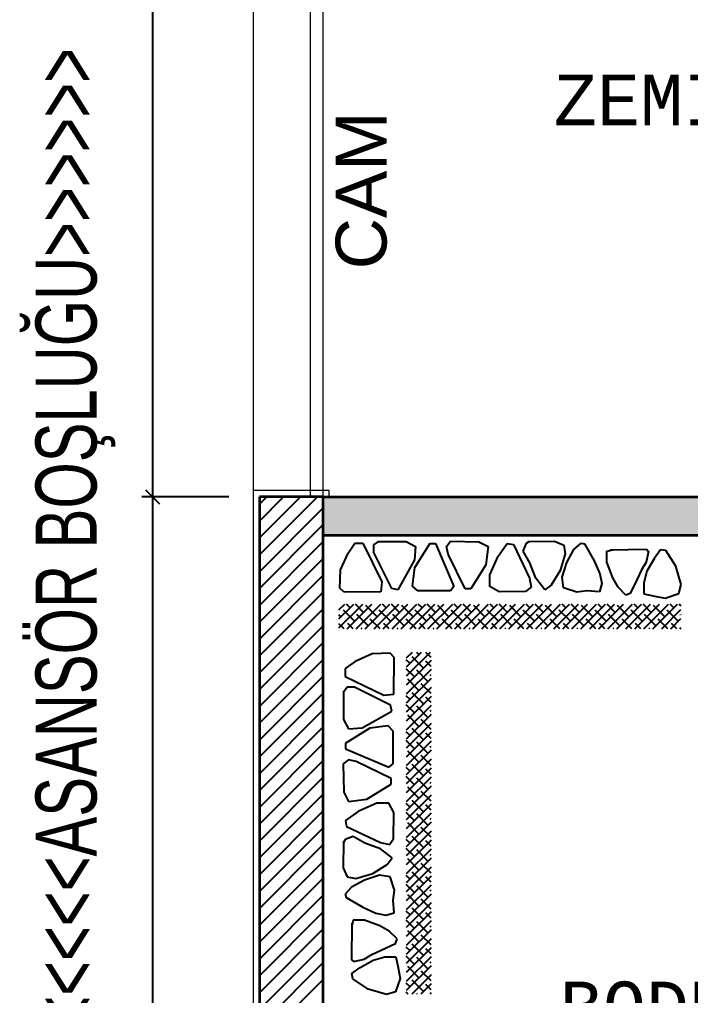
# Model space of a CAD drawing. Header units: inches. Extents: x -7543 to -822, y 102837 to 190349.
# Drawn here: x -828.1164 to -828.0636, y 102836.7586 to 102836.8355 of the extents above; entities that cross this region are included whole.
import ezdxf

# ---------------------------------------------------------------- set-up
doc = ezdxf.new("R2010")
doc.units = ezdxf.units.IN
doc.header["$MEASUREMENT"] = 0
doc.layers.get('0').update_dxf_attribs({"lineweight": 25})
doc.layers.add('DUVAR', color=7, linetype='Continuous', lineweight=35, true_color=0xfc4642)
doc.layers.add('PENCERE', color=7, linetype='Continuous', lineweight=18, true_color=0xffb360)
for name, color, linetype, lineweight in [('ICOL', 55, 'Continuous', 25), ('İZ DÜŞÜM', 253, 'Continuous', 20), ('SIVA', 150, 'Continuous', 15), ('TARAMA', 8, 'Continuous', 25), ('YAZI', 7, 'Continuous', 25)]:
    doc.layers.add(name, color=color, linetype=linetype, lineweight=lineweight)
doc.styles.add('arıal', font='arial.ttf', dxfattribs={"width": 0.7})
doc.styles.add('ISIM', font='monos.ttf', dxfattribs={"width": 1.1, "height": 200})
doc.styles.add('TURKCE', font='arial.ttf')

# ---------------------------------------------------------------- blocks, each defined once
blk = doc.blocks.new('_Oblique')
at = {"color": 0, "linetype": 'ByBlock', "lineweight": -2}
blk.add_line((-0.5, -0.5), (0.5, 0.5), dxfattribs=at)

msp = doc.modelspace()

# ---------------------------------------------------------------- linework, layer by layer
at = {"layer": 'DUVAR'}
for p, q in [((-828.097518, 102836.797885), (-828.097518, 102836.677885)), ((-828.092518, 102836.797885), (-828.097518, 102836.797885)), ((-828.092518, 102836.797885), (-828.097518, 102836.797885)), ((-828.092518, 102836.797885), (-828.092518, 102836.671485)), ((-828.092518, 102836.797885), (-828.027518, 102836.797885)), ((-828.092518, 102836.794885), (-828.027518, 102836.794885))]:
    msp.add_line(p, q, dxfattribs=at)
msp.add_solid([(-828.027518, 102836.794885), (-828.027518, 102836.797885), (-828.092518, 102836.794885), (-828.092518, 102836.797885)], dxfattribs=at)
at = {"layer": 'ICOL'}
for p, q in [((-828.105915, 102837.363885), (-828.105915, 102836.797885)), ((-828.105915, 102836.797885), (-828.105915, 102836.707885))]:
    msp.add_line(p, q, dxfattribs=at)
at = {"layer": 'ICOL', "color": 53}
msp.add_line((-828.099918, 102836.797885), (-828.106755, 102836.797885), dxfattribs=at)
msp.add_line((-828.099918, 102836.797885), (-828.106755, 102836.797885), dxfattribs=at)
at = {"layer": 'İZ DÜŞÜM'}
msp.add_line((-828.098018, 102837.363285), (-828.098018, 102836.798385), dxfattribs=at)
at = {"layer": 'PENCERE'}
for p, q in [((-828.093518, 102837.007285), (-828.093518, 102836.797885)), ((-828.092518, 102837.007285), (-828.092518, 102836.797885))]:
    msp.add_line(p, q, dxfattribs=at)
at = {"layer": 'SIVA'}
for p, q in [((-828.092018, 102836.798385), (-828.098018, 102836.798385)), ((-828.098018, 102836.798385), (-828.098018, 102836.678485)), ((-828.092018, 102836.797885), (-828.092018, 102836.798385))]:
    msp.add_line(p, q, dxfattribs=at)
at = {"layer": 'TARAMA'}
for p, q in [((-828.097518, 102836.797302), (-828.096935, 102836.797885)), ((-828.097518, 102836.795976), (-828.095609, 102836.797885)), ((-828.097518, 102836.79465), (-828.094283, 102836.797885)), ((-828.097518, 102836.793324), (-828.092957, 102836.797885)), ((-828.096566, 102836.797591), (-828.096566, 102836.797591)), ((-828.09524, 102836.797591), (-828.09524, 102836.797591)), ((-828.093914, 102836.797591), (-828.093914, 102836.797591)), ((-828.092588, 102836.797591), (-828.092588, 102836.797591)), ((-828.097518, 102836.791998), (-828.092518, 102836.796998)), ((-828.097229, 102836.796928), (-828.097229, 102836.796928)), ((-828.095903, 102836.796928), (-828.095903, 102836.796928)), ((-828.094577, 102836.796928), (-828.094577, 102836.796928)), ((-828.093251, 102836.796928), (-828.093251, 102836.796928)), ((-828.097518, 102836.790673), (-828.092518, 102836.795673)), ((-828.097229, 102836.795602), (-828.097229, 102836.795602)), ((-828.096566, 102836.796265), (-828.096566, 102836.796265)), ((-828.095903, 102836.795602), (-828.095903, 102836.795602)), ((-828.09524, 102836.796265), (-828.09524, 102836.796265)), ((-828.094577, 102836.795602), (-828.094577, 102836.795602)), ((-828.093914, 102836.796265), (-828.093914, 102836.796265)), ((-828.093251, 102836.795602), (-828.093251, 102836.795602)), ((-828.092588, 102836.796265), (-828.092588, 102836.796265)), ((-828.096566, 102836.794939), (-828.096566, 102836.794939)), ((-828.09524, 102836.794939), (-828.09524, 102836.794939)), ((-828.093914, 102836.794939), (-828.093914, 102836.794939)), ((-828.092588, 102836.794939), (-828.092588, 102836.794939)), ((-828.097518, 102836.789347), (-828.092518, 102836.794347)), ((-828.097229, 102836.794276), (-828.097229, 102836.794276)), ((-828.095903, 102836.794276), (-828.095903, 102836.794276)), ((-828.094577, 102836.794276), (-828.094577, 102836.794276)), ((-828.093251, 102836.794276), (-828.093251, 102836.794276)), ((-828.090539, 102836.793453), (-828.090002, 102836.794237)), ((-828.090002, 102836.794237), (-828.089368, 102836.794237)), ((-828.089368, 102836.794237), (-828.087894, 102836.791194)), ((-828.088525, 102836.794099), (-828.088165, 102836.794359)), ((-828.088525, 102836.793519), (-828.088525, 102836.794099)), ((-828.088205, 102836.794369), (-828.085984, 102836.794379)), ((-828.085984, 102836.794379), (-828.085243, 102836.793979)), ((-828.085283, 102836.792319), (-828.084083, 102836.794239)), ((-828.084083, 102836.794219), (-828.083663, 102836.794219)), ((-828.083663, 102836.794219), (-828.082222, 102836.790819)), ((-828.082802, 102836.793979), (-828.082482, 102836.794399)), ((-828.082482, 102836.794399), (-828.080261, 102836.794359)), ((-828.080261, 102836.794359), (-828.079521, 102836.793979)), ((-828.078741, 102836.793219), (-828.078021, 102836.794219)), ((-828.078021, 102836.794219), (-828.07754, 102836.794139)), ((-828.07754, 102836.794139), (-828.07628, 102836.791479)), ((-828.07676, 102836.79362), (-828.07652, 102836.794239)), ((-828.07652, 102836.794239), (-828.0763, 102836.79438)), ((-828.0764, 102836.794379), (-828.074299, 102836.794409)), ((-828.074299, 102836.794409), (-828.073579, 102836.794079)), ((-828.073579, 102836.794079), (-828.073459, 102836.793399)), ((-828.072778, 102836.793739), (-828.072218, 102836.794239)), ((-828.072218, 102836.794239), (-828.071958, 102836.794179)), ((-828.071958, 102836.794179), (-828.071198, 102836.792859)), ((-828.096566, 102836.793613), (-828.096566, 102836.793613)), ((-828.09524, 102836.793613), (-828.09524, 102836.793613)), ((-828.093914, 102836.793613), (-828.093914, 102836.793613)), ((-828.092588, 102836.793613), (-828.092588, 102836.793613)), ((-828.091132, 102836.792131), (-828.090539, 102836.793453)), ((-828.087104, 102836.790679), (-828.088525, 102836.793519)), ((-828.085243, 102836.793979), (-828.085323, 102836.792919)), ((-828.082662, 102836.793379), (-828.082802, 102836.793979)), ((-828.081342, 102836.790639), (-828.082662, 102836.793379)), ((-828.079521, 102836.793979), (-828.079701, 102836.792539)), ((-828.07624, 102836.792699), (-828.07676, 102836.79362)), ((-828.073459, 102836.793399), (-828.073859, 102836.792079)), ((-828.073339, 102836.792719), (-828.072778, 102836.793739)), ((-828.070184, 102836.793619), (-828.069701, 102836.793722)), ((-828.070184, 102836.792739), (-828.070184, 102836.793619)), ((-828.069944, 102836.793719), (-828.067063, 102836.793759)), ((-828.066923, 102836.793579), (-828.067103, 102836.792759)), ((-828.067063, 102836.793759), (-828.066923, 102836.793579)), ((-828.065977, 102836.793715), (-828.066452, 102836.793059)), ((-828.065552, 102836.793659), (-828.065977, 102836.793715)), ((-828.064751, 102836.792439), (-828.065552, 102836.793659)), ((-828.097518, 102836.788021), (-828.092518, 102836.793021)), ((-828.097229, 102836.79295), (-828.097229, 102836.79295)), ((-828.095903, 102836.79295), (-828.095903, 102836.79295)), ((-828.094577, 102836.79295), (-828.094577, 102836.79295)), ((-828.093251, 102836.79295), (-828.093251, 102836.79295)), ((-828.085323, 102836.792919), (-828.086624, 102836.790579)), ((-828.079701, 102836.792539), (-828.080882, 102836.790639)), ((-828.079391, 102836.791759), (-828.078741, 102836.793219)), ((-828.07578, 102836.791479), (-828.07624, 102836.792699)), ((-828.073709, 102836.791559), (-828.073339, 102836.792719)), ((-828.071198, 102836.792859), (-828.070738, 102836.791839)), ((-828.069724, 102836.791519), (-828.070184, 102836.792739)), ((-828.067103, 102836.792759), (-828.067463, 102836.792139)), ((-828.066452, 102836.793059), (-828.067032, 102836.792039)), ((-828.096566, 102836.792287), (-828.096566, 102836.792287)), ((-828.09524, 102836.792287), (-828.09524, 102836.792287)), ((-828.093914, 102836.792287), (-828.093914, 102836.792287)), ((-828.092588, 102836.792287), (-828.092588, 102836.792287)), ((-828.0912, 102836.790699), (-828.091132, 102836.792131)), ((-828.085483, 102836.790859), (-828.085283, 102836.792319)), ((-828.079391, 102836.790819), (-828.079391, 102836.791759)), ((-828.073859, 102836.792079), (-828.074559, 102836.790939)), ((-828.070738, 102836.791839), (-828.070578, 102836.791059)), ((-828.067463, 102836.792139), (-828.067803, 102836.791409)), ((-828.067032, 102836.792039), (-828.067292, 102836.79112)), ((-828.064331, 102836.790999), (-828.064751, 102836.792439)), ((-828.097518, 102836.786695), (-828.092518, 102836.791695)), ((-828.097229, 102836.791624), (-828.097229, 102836.791624)), ((-828.096566, 102836.790962), (-828.096566, 102836.790962)), ((-828.095903, 102836.791624), (-828.095903, 102836.791624)), ((-828.09524, 102836.790962), (-828.09524, 102836.790962)), ((-828.094577, 102836.791624), (-828.094577, 102836.791624)), ((-828.093914, 102836.790962), (-828.093914, 102836.790962)), ((-828.093251, 102836.791624), (-828.093251, 102836.791624)), ((-828.092588, 102836.790962), (-828.092588, 102836.790962)), ((-828.087894, 102836.791194), (-828.087963, 102836.790423)), ((-828.07628, 102836.791479), (-828.07614, 102836.790769)), ((-828.075079, 102836.790559), (-828.07578, 102836.791479)), ((-828.074559, 102836.790939), (-828.075079, 102836.790559)), ((-828.073589, 102836.790719), (-828.073709, 102836.791559)), ((-828.070578, 102836.791059), (-828.070758, 102836.790399)), ((-828.069304, 102836.790779), (-828.069724, 102836.791519)), ((-828.067803, 102836.791409), (-828.068343, 102836.790279)), ((-828.067292, 102836.79112), (-828.067292, 102836.790253)), ((-828.064531, 102836.790279), (-828.064331, 102836.790999)), ((-828.097518, 102836.785369), (-828.092518, 102836.790369)), ((-828.097229, 102836.790299), (-828.097229, 102836.790299)), ((-828.095903, 102836.790299), (-828.095903, 102836.790299)), ((-828.094577, 102836.790299), (-828.094577, 102836.790299)), ((-828.093251, 102836.790299), (-828.093251, 102836.790299)), ((-828.090856, 102836.790396), (-828.0912, 102836.790699)), ((-828.087963, 102836.790423), (-828.090856, 102836.790396)), ((-828.086624, 102836.790579), (-828.087104, 102836.790679)), ((-828.085043, 102836.790479), (-828.085483, 102836.790859)), ((-828.082482, 102836.790479), (-828.085043, 102836.790479)), ((-828.082222, 102836.790819), (-828.082482, 102836.790479)), ((-828.080882, 102836.790639), (-828.081342, 102836.790639)), ((-828.078661, 102836.790419), (-828.079391, 102836.790819)), ((-828.07658, 102836.790439), (-828.078661, 102836.790419)), ((-828.07614, 102836.790769), (-828.07658, 102836.790439)), ((-828.072545, 102836.790379), (-828.073589, 102836.790719)), ((-828.071758, 102836.790479), (-828.072545, 102836.790379)), ((-828.070758, 102836.790399), (-828.071758, 102836.790479)), ((-828.068703, 102836.790159), (-828.069304, 102836.790779)), ((-828.068343, 102836.790279), (-828.068703, 102836.790159)), ((-828.067292, 102836.790253), (-828.066424, 102836.790079)), ((-828.065592, 102836.789912), (-828.064531, 102836.790279)), ((-828.096566, 102836.789636), (-828.096566, 102836.789636)), ((-828.09524, 102836.789636), (-828.09524, 102836.789636)), ((-828.093914, 102836.789636), (-828.093914, 102836.789636)), ((-828.092588, 102836.789636), (-828.092588, 102836.789636)), ((-828.091258, 102836.788981), (-828.0908, 102836.789439)), ((-828.091258, 102836.788274), (-828.090093, 102836.789439)), ((-828.091258, 102836.787567), (-828.089386, 102836.789439)), ((-828.090383, 102836.78915), (-828.090672, 102836.789439)), ((-828.090621, 102836.787497), (-828.088679, 102836.789439)), ((-828.089322, 102836.788796), (-828.089965, 102836.789439)), ((-828.089914, 102836.787497), (-828.087972, 102836.789439)), ((-828.089207, 102836.787497), (-828.087264, 102836.789439)), ((-828.0885, 102836.787497), (-828.086557, 102836.789439)), ((-828.087554, 102836.78915), (-828.087844, 102836.789439)), ((-828.087793, 102836.787497), (-828.08585, 102836.789439)), ((-828.086494, 102836.788796), (-828.087137, 102836.789439)), ((-828.087086, 102836.787497), (-828.085143, 102836.789439)), ((-828.086378, 102836.787497), (-828.084436, 102836.789439)), ((-828.085671, 102836.787497), (-828.083729, 102836.789439)), ((-828.084726, 102836.78915), (-828.085016, 102836.789439)), ((-828.084964, 102836.787497), (-828.083022, 102836.789439)), ((-828.083665, 102836.788796), (-828.084308, 102836.789439)), ((-828.084257, 102836.787497), (-828.082315, 102836.789439)), ((-828.08355, 102836.787497), (-828.081608, 102836.789439)), ((-828.082843, 102836.787497), (-828.0809, 102836.789439)), ((-828.081897, 102836.78915), (-828.082187, 102836.789439)), ((-828.082136, 102836.787497), (-828.080193, 102836.789439)), ((-828.080837, 102836.788796), (-828.08148, 102836.789439)), ((-828.081429, 102836.787497), (-828.079486, 102836.789439)), ((-828.080722, 102836.787497), (-828.078779, 102836.789439)), ((-828.080015, 102836.787497), (-828.078072, 102836.789439)), ((-828.079069, 102836.78915), (-828.079359, 102836.789439)), ((-828.079307, 102836.787497), (-828.077365, 102836.789439)), ((-828.078008, 102836.788796), (-828.078652, 102836.789439)), ((-828.0786, 102836.787497), (-828.076658, 102836.789439)), ((-828.077893, 102836.787497), (-828.075951, 102836.789439)), ((-828.077186, 102836.787497), (-828.075244, 102836.789439)), ((-828.076241, 102836.78915), (-828.07653, 102836.789439)), ((-828.076479, 102836.787497), (-828.074536, 102836.789439)), ((-828.07518, 102836.788796), (-828.075823, 102836.789439)), ((-828.075772, 102836.787497), (-828.073829, 102836.789439)), ((-828.075065, 102836.787497), (-828.073122, 102836.789439)), ((-828.074358, 102836.787497), (-828.072415, 102836.789439)), ((-828.073412, 102836.78915), (-828.073702, 102836.789439)), ((-828.073651, 102836.787497), (-828.071708, 102836.789439)), ((-828.072351, 102836.788796), (-828.072995, 102836.789439)), ((-828.072943, 102836.787497), (-828.071001, 102836.789439)), ((-828.072236, 102836.787497), (-828.070294, 102836.789439)), ((-828.071529, 102836.787497), (-828.069587, 102836.789439)), ((-828.070584, 102836.78915), (-828.070873, 102836.789439)), ((-828.070822, 102836.787497), (-828.06888, 102836.789439)), ((-828.069523, 102836.788796), (-828.070166, 102836.789439)), ((-828.070115, 102836.787497), (-828.068173, 102836.789439)), ((-828.069408, 102836.787497), (-828.067465, 102836.789439)), ((-828.068701, 102836.787497), (-828.066758, 102836.789439)), ((-828.067755, 102836.78915), (-828.068045, 102836.789439)), ((-828.067994, 102836.787497), (-828.066051, 102836.789439)), ((-828.066695, 102836.788796), (-828.067338, 102836.789439)), ((-828.067287, 102836.787497), (-828.065344, 102836.789439)), ((-828.066579, 102836.787497), (-828.064637, 102836.789439)), ((-828.066424, 102836.790079), (-828.065592, 102836.789912)), ((-828.064927, 102836.78915), (-828.065217, 102836.789439)), ((-828.064362, 102836.789292), (-828.064509, 102836.789439)), ((-828.097518, 102836.784043), (-828.092518, 102836.789043)), ((-828.097229, 102836.788973), (-828.097229, 102836.788973)), ((-828.095903, 102836.788973), (-828.095903, 102836.788973)), ((-828.094577, 102836.788973), (-828.094577, 102836.788973)), ((-828.093251, 102836.788973), (-828.093251, 102836.788973)), ((-828.090029, 102836.788089), (-828.090913, 102836.788973)), ((-828.088261, 102836.788443), (-828.089145, 102836.789326)), ((-828.087201, 102836.788089), (-828.088085, 102836.788973)), ((-828.085433, 102836.788443), (-828.086317, 102836.789326)), ((-828.084372, 102836.788089), (-828.085256, 102836.788973)), ((-828.082604, 102836.788443), (-828.083488, 102836.789326)), ((-828.081544, 102836.788089), (-828.082428, 102836.788973)), ((-828.079776, 102836.788443), (-828.08066, 102836.789326)), ((-828.078715, 102836.788089), (-828.079599, 102836.788973)), ((-828.076948, 102836.788443), (-828.077831, 102836.789326)), ((-828.075887, 102836.788089), (-828.076771, 102836.788973)), ((-828.074119, 102836.788443), (-828.075003, 102836.789326)), ((-828.073059, 102836.788089), (-828.073942, 102836.788973)), ((-828.071291, 102836.788443), (-828.072175, 102836.789326)), ((-828.07023, 102836.788089), (-828.071114, 102836.788973)), ((-828.068462, 102836.788443), (-828.069346, 102836.789326)), ((-828.067402, 102836.788089), (-828.068286, 102836.788973)), ((-828.065634, 102836.788443), (-828.066518, 102836.789326)), ((-828.065872, 102836.787497), (-828.064362, 102836.789008)), ((-828.064573, 102836.788089), (-828.065457, 102836.788973)), ((-828.096566, 102836.78831), (-828.096566, 102836.78831)), ((-828.09524, 102836.78831), (-828.09524, 102836.78831)), ((-828.093914, 102836.78831), (-828.093914, 102836.78831)), ((-828.092588, 102836.78831), (-828.092588, 102836.78831)), ((-828.09109, 102836.788443), (-828.091258, 102836.788611)), ((-828.090851, 102836.787497), (-828.091258, 102836.787904)), ((-828.090144, 102836.787497), (-828.090559, 102836.787912)), ((-828.088968, 102836.787735), (-828.089852, 102836.788619)), ((-828.088023, 102836.787497), (-828.088792, 102836.788266)), ((-828.087316, 102836.787497), (-828.087731, 102836.787912)), ((-828.08614, 102836.787735), (-828.087024, 102836.788619)), ((-828.085194, 102836.787497), (-828.085963, 102836.788266)), ((-828.084487, 102836.787497), (-828.084903, 102836.787912)), ((-828.083312, 102836.787735), (-828.084195, 102836.788619)), ((-828.082366, 102836.787497), (-828.083135, 102836.788266)), ((-828.081659, 102836.787497), (-828.082074, 102836.787912)), ((-828.080483, 102836.787735), (-828.081367, 102836.788619)), ((-828.079538, 102836.787497), (-828.080306, 102836.788266)), ((-828.07883, 102836.787497), (-828.079246, 102836.787912)), ((-828.077655, 102836.787735), (-828.078539, 102836.788619)), ((-828.076709, 102836.787497), (-828.077478, 102836.788266)), ((-828.076002, 102836.787497), (-828.076417, 102836.787912)), ((-828.074826, 102836.787735), (-828.07571, 102836.788619)), ((-828.073881, 102836.787497), (-828.07465, 102836.788266)), ((-828.073174, 102836.787497), (-828.073589, 102836.787912)), ((-828.071998, 102836.787735), (-828.072882, 102836.788619)), ((-828.071052, 102836.787497), (-828.071821, 102836.788266)), ((-828.070345, 102836.787497), (-828.07076, 102836.787912)), ((-828.069169, 102836.787735), (-828.070053, 102836.788619)), ((-828.068224, 102836.787497), (-828.068993, 102836.788266)), ((-828.067517, 102836.787497), (-828.067932, 102836.787912)), ((-828.066341, 102836.787735), (-828.067225, 102836.788619)), ((-828.065395, 102836.787497), (-828.066164, 102836.788266)), ((-828.065165, 102836.787497), (-828.064362, 102836.7883)), ((-828.064688, 102836.787497), (-828.065104, 102836.787912)), ((-828.064362, 102836.788585), (-828.064396, 102836.788619)), ((-828.097518, 102836.782718), (-828.092518, 102836.787718)), ((-828.097229, 102836.787647), (-828.097229, 102836.787647)), ((-828.095903, 102836.787647), (-828.095903, 102836.787647)), ((-828.094577, 102836.787647), (-828.094577, 102836.787647)), ((-828.093251, 102836.787647), (-828.093251, 102836.787647)), ((-828.089437, 102836.787497), (-828.089499, 102836.787559)), ((-828.086609, 102836.787497), (-828.08667, 102836.787559)), ((-828.08378, 102836.787497), (-828.083842, 102836.787559)), ((-828.080952, 102836.787497), (-828.081013, 102836.787559)), ((-828.078123, 102836.787497), (-828.078185, 102836.787559)), ((-828.075295, 102836.787497), (-828.075357, 102836.787559)), ((-828.072466, 102836.787497), (-828.072528, 102836.787559)), ((-828.069638, 102836.787497), (-828.0697, 102836.787559)), ((-828.06681, 102836.787497), (-828.066871, 102836.787559)), ((-828.064458, 102836.787497), (-828.064362, 102836.787593)), ((-828.097518, 102836.781392), (-828.092518, 102836.786392)), ((-828.097229, 102836.786321), (-828.097229, 102836.786321)), ((-828.096566, 102836.786984), (-828.096566, 102836.786984)), ((-828.095903, 102836.786321), (-828.095903, 102836.786321)), ((-828.09524, 102836.786984), (-828.09524, 102836.786984)), ((-828.094577, 102836.786321), (-828.094577, 102836.786321)), ((-828.093914, 102836.786984), (-828.093914, 102836.786984)), ((-828.093251, 102836.786321), (-828.093251, 102836.786321)), ((-828.092588, 102836.786984), (-828.092588, 102836.786984)), ((-828.096566, 102836.785658), (-828.096566, 102836.785658)), ((-828.09524, 102836.785658), (-828.09524, 102836.785658)), ((-828.093914, 102836.785658), (-828.093914, 102836.785658)), ((-828.092588, 102836.785658), (-828.092588, 102836.785658)), ((-828.08722, 102836.785586), (-828.088652, 102836.785517)), ((-828.086918, 102836.785241), (-828.08722, 102836.785586)), ((-828.085503, 102836.785643), (-828.085961, 102836.785185)), ((-828.084796, 102836.785643), (-828.085961, 102836.784478)), ((-828.084089, 102836.785643), (-828.085961, 102836.783771)), ((-828.084964, 102836.785475), (-828.085132, 102836.785643)), ((-828.084019, 102836.785237), (-828.084425, 102836.785643)), ((-828.097518, 102836.780066), (-828.092518, 102836.785066)), ((-828.097229, 102836.784995), (-828.097229, 102836.784995)), ((-828.095903, 102836.784995), (-828.095903, 102836.784995)), ((-828.094577, 102836.784995), (-828.094577, 102836.784995)), ((-828.093251, 102836.784995), (-828.093251, 102836.784995)), ((-828.089974, 102836.784924), (-828.090759, 102836.784387)), ((-828.088652, 102836.785517), (-828.089974, 102836.784924)), ((-828.086945, 102836.782348), (-828.086918, 102836.785241)), ((-828.085671, 102836.784768), (-828.085961, 102836.785058)), ((-828.084019, 102836.785006), (-828.085961, 102836.783064)), ((-828.084611, 102836.784414), (-828.085494, 102836.785298)), ((-828.084019, 102836.784529), (-828.084434, 102836.784945)), ((-828.096566, 102836.784332), (-828.096566, 102836.784332)), ((-828.09524, 102836.784332), (-828.09524, 102836.784332)), ((-828.093914, 102836.784332), (-828.093914, 102836.784332)), ((-828.092588, 102836.784332), (-828.092588, 102836.784332)), ((-828.090759, 102836.784387), (-828.090759, 102836.783754)), ((-828.085318, 102836.783707), (-828.085961, 102836.784351)), ((-828.084019, 102836.784299), (-828.085961, 102836.782357)), ((-828.084257, 102836.783354), (-828.085141, 102836.784238)), ((-828.097518, 102836.77874), (-828.092518, 102836.78374)), ((-828.097229, 102836.78367), (-828.097229, 102836.78367)), ((-828.095903, 102836.78367), (-828.095903, 102836.78367)), ((-828.094577, 102836.78367), (-828.094577, 102836.78367)), ((-828.093251, 102836.78367), (-828.093251, 102836.78367)), ((-828.090759, 102836.783754), (-828.087716, 102836.782279)), ((-828.084019, 102836.783592), (-828.085961, 102836.78165)), ((-828.084964, 102836.782647), (-828.085848, 102836.78353)), ((-828.084019, 102836.783822), (-828.08408, 102836.783884)), ((-828.096566, 102836.783007), (-828.096566, 102836.783007)), ((-828.09524, 102836.783007), (-828.09524, 102836.783007)), ((-828.093914, 102836.783007), (-828.093914, 102836.783007)), ((-828.092588, 102836.783007), (-828.092588, 102836.783007)), ((-828.09089, 102836.78259), (-828.0909, 102836.780369)), ((-828.09062, 102836.78291), (-828.09088, 102836.78255)), ((-828.09004, 102836.78291), (-828.09062, 102836.78291)), ((-828.087201, 102836.781489), (-828.09004, 102836.78291)), ((-828.084019, 102836.782885), (-828.085961, 102836.780943)), ((-828.084019, 102836.782408), (-828.084787, 102836.783177)), ((-828.097518, 102836.777414), (-828.092518, 102836.782414)), ((-828.097229, 102836.782344), (-828.097229, 102836.782344)), ((-828.095903, 102836.782344), (-828.095903, 102836.782344)), ((-828.094577, 102836.782344), (-828.094577, 102836.782344)), ((-828.093251, 102836.782344), (-828.093251, 102836.782344)), ((-828.087716, 102836.782279), (-828.086945, 102836.782348)), ((-828.085671, 102836.78194), (-828.085961, 102836.782229)), ((-828.084019, 102836.782178), (-828.085961, 102836.780235)), ((-828.084611, 102836.781586), (-828.085494, 102836.78247)), ((-828.084019, 102836.781701), (-828.084434, 102836.782116)), ((-828.097518, 102836.776089), (-828.092518, 102836.781089)), ((-828.097229, 102836.781018), (-828.097229, 102836.781018)), ((-828.096566, 102836.781681), (-828.096566, 102836.781681)), ((-828.095903, 102836.781018), (-828.095903, 102836.781018)), ((-828.09524, 102836.781681), (-828.09524, 102836.781681)), ((-828.094577, 102836.781018), (-828.094577, 102836.781018)), ((-828.093914, 102836.781681), (-828.093914, 102836.781681)), ((-828.093251, 102836.781018), (-828.093251, 102836.781018)), ((-828.092588, 102836.781681), (-828.092588, 102836.781681)), ((-828.08944, 102836.779709), (-828.087101, 102836.781009)), ((-828.087101, 102836.781009), (-828.087201, 102836.781489)), ((-828.085318, 102836.780879), (-828.085961, 102836.781522)), ((-828.084019, 102836.781471), (-828.085961, 102836.779528)), ((-828.084257, 102836.780525), (-828.085141, 102836.781409)), ((-828.084019, 102836.780994), (-828.08408, 102836.781056)), ((-828.096566, 102836.780355), (-828.096566, 102836.780355)), ((-828.09524, 102836.780355), (-828.09524, 102836.780355)), ((-828.093914, 102836.780355), (-828.093914, 102836.780355)), ((-828.092588, 102836.780355), (-828.092588, 102836.780355)), ((-828.0909, 102836.780369), (-828.0905, 102836.779629)), ((-828.084019, 102836.780764), (-828.085961, 102836.778821)), ((-828.084964, 102836.779818), (-828.085848, 102836.780702)), ((-828.084019, 102836.77958), (-828.084787, 102836.780349)), ((-828.097518, 102836.774763), (-828.092518, 102836.779763)), ((-828.097229, 102836.779692), (-828.097229, 102836.779692)), ((-828.095903, 102836.779692), (-828.095903, 102836.779692)), ((-828.094577, 102836.779692), (-828.094577, 102836.779692)), ((-828.093251, 102836.779692), (-828.093251, 102836.779692)), ((-828.08884, 102836.779669), (-828.09076, 102836.778468)), ((-828.0905, 102836.779629), (-828.08944, 102836.779709)), ((-828.087381, 102836.779869), (-828.08884, 102836.779669)), ((-828.087001, 102836.779429), (-828.087381, 102836.779869)), ((-828.087001, 102836.776868), (-828.087001, 102836.779429)), ((-828.084019, 102836.780057), (-828.085961, 102836.778114)), ((-828.084611, 102836.778758), (-828.085494, 102836.779641)), ((-828.096566, 102836.779029), (-828.096566, 102836.779029)), ((-828.09524, 102836.779029), (-828.09524, 102836.779029)), ((-828.093914, 102836.779029), (-828.093914, 102836.779029)), ((-828.092588, 102836.779029), (-828.092588, 102836.779029)), ((-828.085671, 102836.779111), (-828.085961, 102836.779401)), ((-828.084019, 102836.77935), (-828.085961, 102836.777407)), ((-828.085318, 102836.77805), (-828.085961, 102836.778694)), ((-828.084019, 102836.778642), (-828.085961, 102836.7767)), ((-828.084019, 102836.778873), (-828.084434, 102836.779288)), ((-828.097518, 102836.773437), (-828.092518, 102836.778437)), ((-828.097229, 102836.778366), (-828.097229, 102836.778366)), ((-828.095903, 102836.778366), (-828.095903, 102836.778366)), ((-828.094577, 102836.778366), (-828.094577, 102836.778366)), ((-828.093251, 102836.778366), (-828.093251, 102836.778366)), ((-828.09074, 102836.778468), (-828.09074, 102836.778048)), ((-828.09074, 102836.778048), (-828.087341, 102836.776607)), ((-828.084019, 102836.777935), (-828.085961, 102836.775993)), ((-828.084964, 102836.77699), (-828.085848, 102836.777874)), ((-828.084257, 102836.777697), (-828.085141, 102836.778581)), ((-828.084019, 102836.778165), (-828.08408, 102836.778227)), ((-828.097518, 102836.772111), (-828.092518, 102836.777111)), ((-828.096566, 102836.777703), (-828.096566, 102836.777703)), ((-828.09524, 102836.777703), (-828.09524, 102836.777703)), ((-828.093914, 102836.777703), (-828.093914, 102836.777703)), ((-828.092588, 102836.777703), (-828.092588, 102836.777703)), ((-828.0905, 102836.777188), (-828.09092, 102836.776868)), ((-828.0899, 102836.777048), (-828.0905, 102836.777188)), ((-828.084019, 102836.777228), (-828.085961, 102836.775286)), ((-828.084019, 102836.776751), (-828.084787, 102836.77752)), ((-828.097229, 102836.77704), (-828.097229, 102836.77704)), ((-828.096566, 102836.776378), (-828.096566, 102836.776378)), ((-828.095903, 102836.77704), (-828.095903, 102836.77704)), ((-828.09524, 102836.776378), (-828.09524, 102836.776378)), ((-828.094577, 102836.77704), (-828.094577, 102836.77704)), ((-828.093914, 102836.776378), (-828.093914, 102836.776378)), ((-828.093251, 102836.77704), (-828.093251, 102836.77704)), ((-828.092588, 102836.776378), (-828.092588, 102836.776378)), ((-828.09092, 102836.776868), (-828.09088, 102836.774647)), ((-828.087161, 102836.775727), (-828.0899, 102836.777048)), ((-828.087341, 102836.776607), (-828.087001, 102836.776868)), ((-828.085671, 102836.776283), (-828.085961, 102836.776572)), ((-828.084019, 102836.776521), (-828.085961, 102836.774579)), ((-828.084611, 102836.775929), (-828.085494, 102836.776813)), ((-828.084019, 102836.776044), (-828.084434, 102836.776459)), ((-828.097518, 102836.770785), (-828.092518, 102836.775785)), ((-828.097229, 102836.775715), (-828.097229, 102836.775715)), ((-828.095903, 102836.775715), (-828.095903, 102836.775715)), ((-828.094577, 102836.775715), (-828.094577, 102836.775715)), ((-828.093251, 102836.775715), (-828.093251, 102836.775715)), ((-828.087161, 102836.775267), (-828.087161, 102836.775727)), ((-828.085318, 102836.775222), (-828.085961, 102836.775865)), ((-828.084019, 102836.775814), (-828.085961, 102836.773872)), ((-828.084257, 102836.774868), (-828.085141, 102836.775752)), ((-828.096566, 102836.775052), (-828.096566, 102836.775052)), ((-828.09524, 102836.775052), (-828.09524, 102836.775052)), ((-828.093914, 102836.775052), (-828.093914, 102836.775052)), ((-828.092588, 102836.775052), (-828.092588, 102836.775052)), ((-828.08906, 102836.774086), (-828.087161, 102836.775267)), ((-828.084019, 102836.775107), (-828.085961, 102836.773164)), ((-828.084964, 102836.774161), (-828.085848, 102836.775045)), ((-828.084019, 102836.775337), (-828.08408, 102836.775399)), ((-828.097518, 102836.769459), (-828.092518, 102836.774459)), ((-828.097229, 102836.774389), (-828.097229, 102836.774389)), ((-828.095903, 102836.774389), (-828.095903, 102836.774389)), ((-828.094577, 102836.774389), (-828.094577, 102836.774389)), ((-828.093251, 102836.774389), (-828.093251, 102836.774389)), ((-828.09088, 102836.774647), (-828.0905, 102836.773906)), ((-828.0905, 102836.773906), (-828.08906, 102836.774086)), ((-828.084019, 102836.7744), (-828.085961, 102836.772457)), ((-828.084019, 102836.773923), (-828.084787, 102836.774692)), ((-828.096566, 102836.773726), (-828.096566, 102836.773726)), ((-828.09524, 102836.773726), (-828.09524, 102836.773726)), ((-828.093914, 102836.773726), (-828.093914, 102836.773726)), ((-828.092588, 102836.773726), (-828.092588, 102836.773726)), ((-828.08828, 102836.773776), (-828.08974, 102836.773126)), ((-828.087341, 102836.773776), (-828.08828, 102836.773776)), ((-828.086941, 102836.773046), (-828.087341, 102836.773776)), ((-828.085671, 102836.773454), (-828.085961, 102836.773744)), ((-828.084019, 102836.773693), (-828.085961, 102836.77175)), ((-828.084611, 102836.773101), (-828.085494, 102836.773985)), ((-828.084019, 102836.773216), (-828.084434, 102836.773631)), ((-828.097518, 102836.768134), (-828.092518, 102836.773134)), ((-828.097229, 102836.773063), (-828.097229, 102836.773063)), ((-828.095903, 102836.773063), (-828.095903, 102836.773063)), ((-828.094577, 102836.773063), (-828.094577, 102836.773063)), ((-828.093251, 102836.773063), (-828.093251, 102836.773063)), ((-828.08974, 102836.773126), (-828.09074, 102836.772406)), ((-828.086961, 102836.770965), (-828.086941, 102836.773046)), ((-828.085318, 102836.772394), (-828.085961, 102836.773037)), ((-828.084019, 102836.772986), (-828.085961, 102836.771043)), ((-828.084257, 102836.77204), (-828.085141, 102836.772924)), ((-828.084019, 102836.772509), (-828.08408, 102836.77257)), ((-828.097518, 102836.766808), (-828.092518, 102836.771808)), ((-828.097229, 102836.771737), (-828.097229, 102836.771737)), ((-828.096566, 102836.7724), (-828.096566, 102836.7724)), ((-828.095903, 102836.771737), (-828.095903, 102836.771737)), ((-828.09524, 102836.7724), (-828.09524, 102836.7724)), ((-828.094577, 102836.771737), (-828.094577, 102836.771737)), ((-828.093914, 102836.7724), (-828.093914, 102836.7724)), ((-828.093251, 102836.771737), (-828.093251, 102836.771737)), ((-828.092588, 102836.7724), (-828.092588, 102836.7724)), ((-828.09074, 102836.772406), (-828.09066, 102836.771926)), ((-828.09066, 102836.771926), (-828.088001, 102836.770665)), ((-828.084019, 102836.772278), (-828.085961, 102836.770336)), ((-828.084964, 102836.771333), (-828.085848, 102836.772217)), ((-828.084019, 102836.771094), (-828.084787, 102836.771863)), ((-828.096566, 102836.771074), (-828.096566, 102836.771074)), ((-828.09524, 102836.771074), (-828.09524, 102836.771074)), ((-828.093914, 102836.771074), (-828.093914, 102836.771074)), ((-828.092588, 102836.771074), (-828.092588, 102836.771074)), ((-828.090142, 102836.771145), (-828.09076, 102836.770905)), ((-828.08922, 102836.770625), (-828.090142, 102836.771145)), ((-828.087291, 102836.770525), (-828.086961, 102836.770965)), ((-828.084019, 102836.771571), (-828.085961, 102836.769629)), ((-828.084611, 102836.770272), (-828.085494, 102836.771156)), ((-828.097518, 102836.765482), (-828.092518, 102836.770482)), ((-828.097229, 102836.770411), (-828.097229, 102836.770411)), ((-828.095903, 102836.770411), (-828.095903, 102836.770411)), ((-828.094577, 102836.770411), (-828.094577, 102836.770411)), ((-828.093251, 102836.770411), (-828.093251, 102836.770411)), ((-828.0909, 102836.770785), (-828.09093, 102836.768684)), ((-828.09076, 102836.770905), (-828.090902, 102836.770685)), ((-828.088001, 102836.770165), (-828.08922, 102836.770625)), ((-828.088001, 102836.770665), (-828.087291, 102836.770525)), ((-828.085671, 102836.770626), (-828.085961, 102836.770916)), ((-828.084019, 102836.770864), (-828.085961, 102836.768922)), ((-828.085318, 102836.769565), (-828.085961, 102836.770208)), ((-828.084019, 102836.770387), (-828.084434, 102836.770803)), ((-828.096566, 102836.769748), (-828.096566, 102836.769748)), ((-828.09524, 102836.769748), (-828.09524, 102836.769748)), ((-828.093914, 102836.769748), (-828.093914, 102836.769748)), ((-828.092588, 102836.769748), (-828.092588, 102836.769748)), ((-828.087081, 102836.769465), (-828.088001, 102836.770165)), ((-828.087461, 102836.768944), (-828.087081, 102836.769465)), ((-828.084019, 102836.770157), (-828.085961, 102836.768215)), ((-828.084019, 102836.76945), (-828.085961, 102836.767508)), ((-828.084257, 102836.769212), (-828.085141, 102836.770095)), ((-828.084019, 102836.76968), (-828.08408, 102836.769742)), ((-828.097518, 102836.764156), (-828.092518, 102836.769156)), ((-828.097229, 102836.769085), (-828.097229, 102836.769085)), ((-828.095903, 102836.769085), (-828.095903, 102836.769085)), ((-828.094577, 102836.769085), (-828.094577, 102836.769085)), ((-828.093251, 102836.769085), (-828.093251, 102836.769085)), ((-828.09093, 102836.768684), (-828.0906, 102836.767964)), ((-828.0886, 102836.768244), (-828.087461, 102836.768944)), ((-828.084019, 102836.768743), (-828.085961, 102836.7668)), ((-828.084964, 102836.768504), (-828.085848, 102836.769388)), ((-828.084019, 102836.768266), (-828.084787, 102836.769035)), ((-828.096566, 102836.768423), (-828.096566, 102836.768423)), ((-828.09524, 102836.768423), (-828.09524, 102836.768423)), ((-828.093914, 102836.768423), (-828.093914, 102836.768423)), ((-828.092588, 102836.768423), (-828.092588, 102836.768423)), ((-828.0906, 102836.767964), (-828.08992, 102836.767844)), ((-828.08992, 102836.767844), (-828.0886, 102836.768244)), ((-828.088081, 102836.768094), (-828.08924, 102836.767724)), ((-828.087241, 102836.767974), (-828.088081, 102836.768094)), ((-828.086901, 102836.76693), (-828.087241, 102836.767974)), ((-828.085671, 102836.767797), (-828.085961, 102836.768087)), ((-828.084019, 102836.768036), (-828.085961, 102836.766093)), ((-828.084611, 102836.767444), (-828.085494, 102836.768328)), ((-828.084019, 102836.767559), (-828.084434, 102836.767974)), ((-828.097518, 102836.76283), (-828.092518, 102836.76783)), ((-828.097229, 102836.76776), (-828.097229, 102836.76776)), ((-828.095903, 102836.76776), (-828.095903, 102836.76776)), ((-828.094577, 102836.76776), (-828.094577, 102836.76776)), ((-828.093251, 102836.76776), (-828.093251, 102836.76776)), ((-828.09026, 102836.767164), (-828.09076, 102836.766604)), ((-828.08924, 102836.767724), (-828.09026, 102836.767164)), ((-828.085318, 102836.766737), (-828.085961, 102836.76738)), ((-828.084019, 102836.767329), (-828.085961, 102836.765386)), ((-828.084257, 102836.766383), (-828.085141, 102836.767267)), ((-828.097518, 102836.761504), (-828.092518, 102836.766504)), ((-828.097229, 102836.766434), (-828.097229, 102836.766434)), ((-828.096566, 102836.767097), (-828.096566, 102836.767097)), ((-828.095903, 102836.766434), (-828.095903, 102836.766434)), ((-828.09524, 102836.767097), (-828.09524, 102836.767097)), ((-828.094577, 102836.766434), (-828.094577, 102836.766434)), ((-828.093914, 102836.767097), (-828.093914, 102836.767097)), ((-828.093251, 102836.766434), (-828.093251, 102836.766434)), ((-828.092588, 102836.767097), (-828.092588, 102836.767097)), ((-828.09076, 102836.766604), (-828.0907, 102836.766343)), ((-828.0907, 102836.766343), (-828.08938, 102836.765583)), ((-828.087001, 102836.766143), (-828.086901, 102836.76693)), ((-828.084019, 102836.766622), (-828.085961, 102836.764679)), ((-828.084964, 102836.765676), (-828.085848, 102836.76656)), ((-828.084019, 102836.766852), (-828.08408, 102836.766913)), ((-828.096566, 102836.765771), (-828.096566, 102836.765771)), ((-828.09524, 102836.765771), (-828.09524, 102836.765771)), ((-828.093914, 102836.765771), (-828.093914, 102836.765771)), ((-828.092588, 102836.765771), (-828.092588, 102836.765771)), ((-828.08938, 102836.765583), (-828.08836, 102836.765123)), ((-828.086921, 102836.765143), (-828.087001, 102836.766143)), ((-828.084019, 102836.765915), (-828.085961, 102836.763972)), ((-828.084019, 102836.765438), (-828.084787, 102836.766206)), ((-828.097518, 102836.760179), (-828.092518, 102836.765179)), ((-828.097229, 102836.765108), (-828.097229, 102836.765108)), ((-828.095903, 102836.765108), (-828.095903, 102836.765108)), ((-828.094577, 102836.765108), (-828.094577, 102836.765108)), ((-828.093251, 102836.765108), (-828.093251, 102836.765108)), ((-828.08836, 102836.765123), (-828.087581, 102836.764963)), ((-828.087581, 102836.764963), (-828.086921, 102836.765143)), ((-828.085671, 102836.764969), (-828.085961, 102836.765259)), ((-828.084019, 102836.765207), (-828.085961, 102836.763265)), ((-828.084611, 102836.764615), (-828.085494, 102836.765499)), ((-828.084019, 102836.76473), (-828.084434, 102836.765146)), ((-828.096566, 102836.764445), (-828.096566, 102836.764445)), ((-828.09524, 102836.764445), (-828.09524, 102836.764445)), ((-828.093914, 102836.764445), (-828.093914, 102836.764445)), ((-828.092588, 102836.764445), (-828.092588, 102836.764445)), ((-828.09024, 102836.764329), (-828.09028, 102836.761448)), ((-828.09014, 102836.764569), (-828.090244, 102836.764086)), ((-828.08926, 102836.764569), (-828.09014, 102836.764569)), ((-828.08804, 102836.764109), (-828.08926, 102836.764569)), ((-828.087301, 102836.763689), (-828.08804, 102836.764109)), ((-828.085318, 102836.763908), (-828.085961, 102836.764552)), ((-828.084019, 102836.7645), (-828.085961, 102836.762558)), ((-828.084257, 102836.763555), (-828.085141, 102836.764439)), ((-828.084019, 102836.764023), (-828.08408, 102836.764085)), ((-828.097518, 102836.758853), (-828.092518, 102836.763853)), ((-828.097229, 102836.763782), (-828.097229, 102836.763782)), ((-828.095903, 102836.763782), (-828.095903, 102836.763782)), ((-828.094577, 102836.763782), (-828.094577, 102836.763782)), ((-828.093251, 102836.763782), (-828.093251, 102836.763782)), ((-828.086681, 102836.763089), (-828.087301, 102836.763689)), ((-828.084019, 102836.763793), (-828.085961, 102836.761851)), ((-828.084964, 102836.762848), (-828.085848, 102836.763732)), ((-828.084019, 102836.762609), (-828.084787, 102836.763378)), ((-828.097518, 102836.757527), (-828.092518, 102836.762527)), ((-828.096566, 102836.763119), (-828.096566, 102836.763119)), ((-828.09524, 102836.763119), (-828.09524, 102836.763119)), ((-828.093914, 102836.763119), (-828.093914, 102836.763119)), ((-828.092588, 102836.763119), (-828.092588, 102836.763119)), ((-828.08793, 102836.762188), (-828.086801, 102836.762729)), ((-828.086801, 102836.762729), (-828.086681, 102836.763089)), ((-828.084019, 102836.763086), (-828.085961, 102836.761144)), ((-828.084611, 102836.761787), (-828.085494, 102836.762671)), ((-828.097229, 102836.762456), (-828.097229, 102836.762456)), ((-828.096566, 102836.761793), (-828.096566, 102836.761793)), ((-828.095903, 102836.762456), (-828.095903, 102836.762456)), ((-828.09524, 102836.761793), (-828.09524, 102836.761793)), ((-828.094577, 102836.762456), (-828.094577, 102836.762456)), ((-828.093914, 102836.761793), (-828.093914, 102836.761793)), ((-828.093251, 102836.762456), (-828.093251, 102836.762456)), ((-828.092588, 102836.761793), (-828.092588, 102836.761793)), ((-828.08928, 102836.761488), (-828.08866, 102836.761848)), ((-828.08866, 102836.761848), (-828.08793, 102836.762188)), ((-828.085671, 102836.762141), (-828.085961, 102836.76243)), ((-828.084019, 102836.762379), (-828.085961, 102836.760436)), ((-828.084019, 102836.761902), (-828.084434, 102836.762317)), ((-828.097518, 102836.756201), (-828.092518, 102836.761201)), ((-828.097229, 102836.761131), (-828.097229, 102836.761131)), ((-828.095903, 102836.761131), (-828.095903, 102836.761131)), ((-828.094577, 102836.761131), (-828.094577, 102836.761131)), ((-828.093251, 102836.761131), (-828.093251, 102836.761131)), ((-828.09028, 102836.761448), (-828.0901, 102836.761308)), ((-828.0901, 102836.761308), (-828.08928, 102836.761488)), ((-828.08958, 102836.760837), (-828.08856, 102836.761417)), ((-828.08856, 102836.761417), (-828.087641, 102836.761678)), ((-828.087641, 102836.761678), (-828.086775, 102836.761678)), ((-828.086775, 102836.761678), (-828.086601, 102836.760809)), ((-828.085318, 102836.76108), (-828.085961, 102836.761723)), ((-828.084019, 102836.761672), (-828.085961, 102836.759729)), ((-828.084019, 102836.760965), (-828.085961, 102836.759022)), ((-828.084257, 102836.760726), (-828.085141, 102836.76161)), ((-828.084019, 102836.761195), (-828.08408, 102836.761257)), ((-828.096566, 102836.760468), (-828.096566, 102836.760468)), ((-828.09524, 102836.760468), (-828.09524, 102836.760468)), ((-828.093914, 102836.760468), (-828.093914, 102836.760468)), ((-828.092588, 102836.760468), (-828.092588, 102836.760468)), ((-828.090237, 102836.760363), (-828.08958, 102836.760837)), ((-828.09018, 102836.759937), (-828.090237, 102836.760363)), ((-828.086601, 102836.760809), (-828.086434, 102836.759977)), ((-828.084964, 102836.760019), (-828.085848, 102836.760903)), ((-828.084019, 102836.760258), (-828.085529, 102836.758747)), ((-828.084019, 102836.759781), (-828.084787, 102836.76055)), ((-828.097518, 102836.754875), (-828.092518, 102836.759875)), ((-828.097229, 102836.759805), (-828.097229, 102836.759805)), ((-828.095903, 102836.759805), (-828.095903, 102836.759805)), ((-828.094577, 102836.759805), (-828.094577, 102836.759805)), ((-828.093251, 102836.759805), (-828.093251, 102836.759805)), ((-828.08896, 102836.759137), (-828.09018, 102836.759937)), ((-828.086434, 102836.759977), (-828.086801, 102836.758916)), ((-828.085671, 102836.759312), (-828.085961, 102836.759602)), ((-828.084611, 102836.758959), (-828.085494, 102836.759842)), ((-828.084019, 102836.759551), (-828.084822, 102836.758747)), ((-828.084019, 102836.759074), (-828.084434, 102836.759489)), ((-828.096566, 102836.759142), (-828.096566, 102836.759142)), ((-828.09524, 102836.759142), (-828.09524, 102836.759142)), ((-828.093914, 102836.759142), (-828.093914, 102836.759142)), ((-828.092588, 102836.759142), (-828.092588, 102836.759142)), ((-828.087521, 102836.758716), (-828.08896, 102836.759137)), ((-828.086801, 102836.758916), (-828.087521, 102836.758716)), ((-828.085813, 102836.758747), (-828.085961, 102836.758895)), ((-828.085106, 102836.758747), (-828.085141, 102836.758782)), ((-828.084019, 102836.758843), (-828.084115, 102836.758747))]:
    msp.add_line(p, q, dxfattribs=at)

# ---------------------------------------------------------------- block references
at = {"layer": 'ICOL', "xscale": 0.001080000001820736, "yscale": 0.001080000001820736, "zscale": 0.001080000001820736}
for rotation in [90, 270]:
    msp.add_blockref('_Oblique', (-828.105915, 102836.797885), dxfattribs=dict(at, rotation=rotation))

# ---------------------------------------------------------------- texts
at = {"layer": 'YAZI', "style": 'arıal', "width": 0.7}
msp.add_text('<<<<<<ASANSÖR BOŞLUĞU>>>>>>', height=0.0048, rotation=90, dxfattribs=at).set_placement((-828.110321, 102836.75313))
at = {"layer": 'YAZI', "style": 'ISIM'}
for s, p in [('ZEMİN KAT', (-828.074357, 102836.827136)), ('BODRUM KAT', (-828.073895, 102836.755728))]:
    msp.add_text(s, height=0.004, dxfattribs=at).set_placement(p)
at = {"layer": 'YAZI', "style": 'TURKCE'}
msp.add_text('CAM', height=0.004, rotation=90, dxfattribs=at).set_placement((-828.087517, 102836.815803))

doc.saveas('drawing.dxf')
